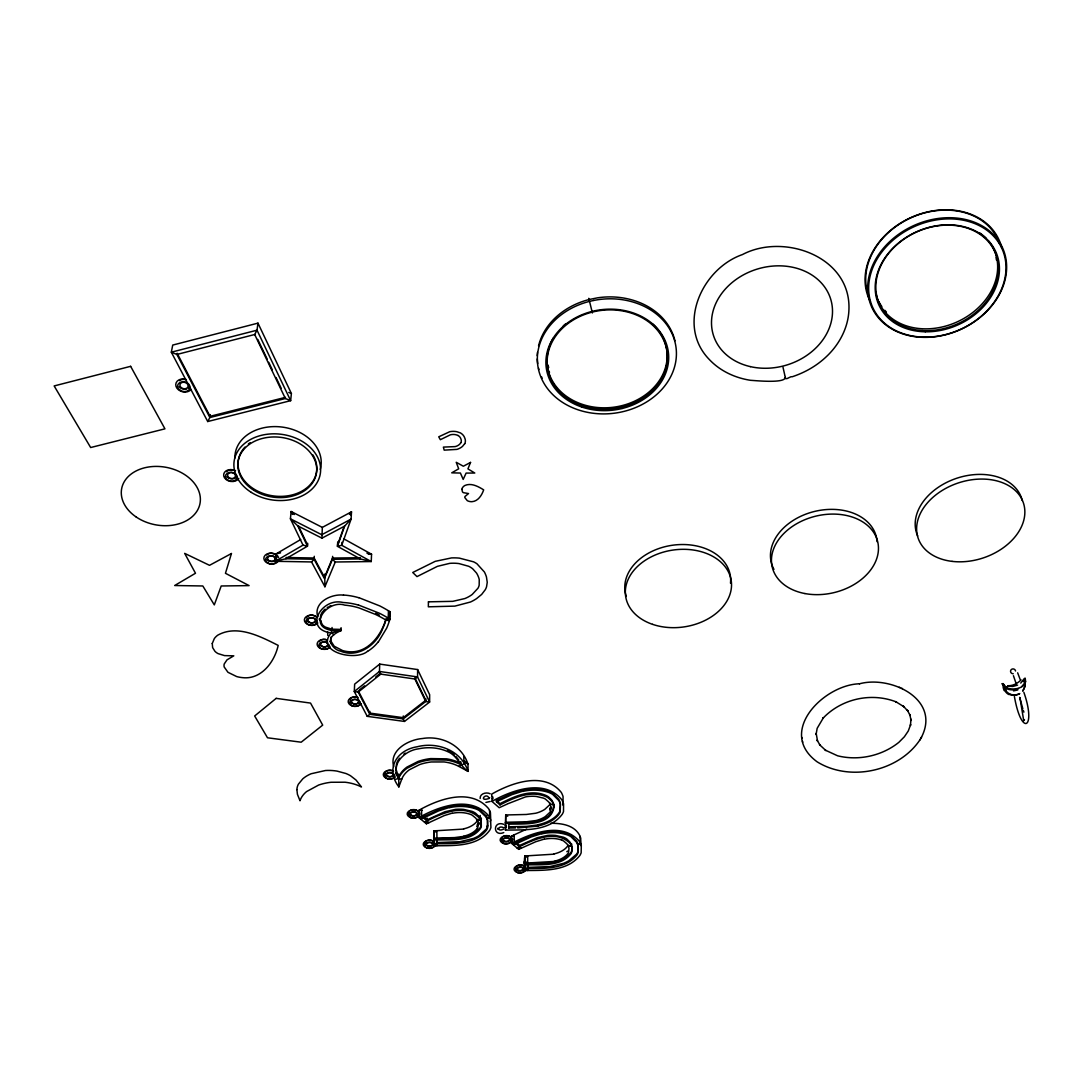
<?xml version="1.0" encoding="UTF-8"?>
<svg xmlns="http://www.w3.org/2000/svg" width="1083" height="1083" viewBox="0 0 1083 1083"><rect width="100%" height="100%" fill="white"/><g stroke="black" fill="none" stroke-linecap="round" stroke-linejoin="round"><path stroke-width="1.5" d="M436.855 840.868L436.882 845.769L433.66 845.837L433.85 832.692M463.686 829.077L436.869 830.702L436.963 840.015C451.543 839.311 470.36 841.938 480.351 828.712A17.721 11.317 -1.9 0 0 481.312 826.207L481.245 822.484A25.451 16.245 -1.7 0 0 480.297 819.939A25.464 16.259 -1.7 0 0 478.835 817.503C463.402 802.787 440.375 813.902 424.59 822.281M427.135 818.085L426.418 823.797L418.904 817.584L418.986 810.233C439.17 798.753 470.577 787.774 488.46 808.5A36.497 23.406 -1.7 0 1 489.557 810.558A36.484 23.393 -1.7 0 1 490.437 812.656L490.721 820.142A25.505 16.367 -1.9 0 1 490.166 821.672M425.768 698.576L425.741 701.513L403.214 718.909L369.79 714.333L367.232 716.337L354.29 691.523L354.655 684.131L379.713 664.096L417.645 669.565L429.653 694.69L429.613 702.055L404.473 721.427L367.232 716.337M421.639 808.987L421.558 816.325L428.909 822.687L444.233 815.607L452.18 813.143M417.645 669.565L417.537 676.916L429.613 702.055L425.741 701.513L414.884 679L380.783 674.127L358.229 692.078L354.29 691.523L379.456 671.46L417.537 676.916L414.884 679M403.282 715.958L403.214 718.909L404.473 721.427M398.679 774.142L398.855 786.894L401.752 779.151A32.72 21.403 -1 0 1 409.401 769.742L419.649 764.571A39.557 25.83 -1.1 0 1 431.21 761.972L444.084 761.945A32.72 21.416 -1.1 0 1 458.745 766.358L468.086 771.394L467.964 764.07C461.805 745.077 441.431 735.303 422.438 738.525C408.629 739.608 389.027 750.086 393.684 766.588M398.923 783.957L398.855 786.894C385.196 769.147 396.486 750.018 417.172 746.769C437.37 741.489 461.344 750.316 468.086 771.394C460.031 766.074 457.026 755.23 447.577 751.575C438.453 747.432 427.947 746.81 418.228 748.881C404.622 750.6 389.894 764.652 398.571 778.65L401.752 779.151M433.687 838.513L433.904 830.81L436.869 830.702M358.852 597.654L379.754 605.911A123.597 85.11 3.3 0 1 388.445 610.758L390.137 611.773L389.447 620.654A131.192 93.531 5.7 0 1 386.685 628.14L378.36 641.908M390.137 611.773L389.447 620.654L385.941 620.058A118.737 81.469 3.2 0 0 375.666 614.494L359.136 607.969A48.694 34.318 2.8 0 0 344.732 605.126C327.418 599.319 307.003 626.394 331.655 630.387M388.459 610.758L388.215 618.095L385.941 620.058A125.371 89.375 5.7 0 1 382.61 628.763C376.478 645.062 357.986 658.464 340.482 651.113C333.429 649.814 326.349 640.08 333.889 634.733M379.713 664.096L379.456 671.46L380.783 674.127M481.326 819.046L481.326 817.976M369.912 711.382L369.79 714.333L358.229 692.078M492.088 796.587L492.684 796.858A1.394 0.88 -47.5 0 1 492.711 797.805L491.939 801.393C511.772 790.143 544.383 778.352 561.752 799.674A36.7 23.691 -3.4 0 1 562.767 801.758A36.687 23.677 -3.4 0 1 563.553 803.897L563.512 811.492A25.667 16.556 -3.7 0 1 562.172 814.362C549.135 831.568 524.619 829.768 505.45 830.079L505.734 814.971L526.284 814.47L535.598 813.252A22.161 14.39 -3.5 0 0 538.061 812.548L539.104 812.182A24.95 16.218 -3.4 0 0 544.83 809.326L549.325 805.143A14.093 9.138 -3.7 0 0 550.123 803.64L550.272 803.193M524.348 861.364L524.51 870.583L527.638 870.515L527.692 855.8L524.808 855.895L524.186 863.327L526.311 862.014M332.075 627.477L331.263 632.919L334.038 634.597A28.388 19.941 2.3 0 1 340.942 630.699L341.077 627.707M341.917 542.353L341.741 545.291L371.239 561.549L371.55 554.225L343.663 538.779M337.734 541.838L337.436 546.319L360.382 558.936L371.239 561.549L335.27 561.996L332.44 559.288L332.643 556.351M505.45 830.079L505.734 814.971L507.737 816.244M324.738 574.071L324.914 586.756L335.27 561.996M515.508 827.926L508.726 828.021L508.956 822.958C523.806 822.444 551.531 825.178 553.982 805.224A25.491 16.462 -3.5 0 0 553.142 802.652A25.126 16.231 -3.5 0 0 551.437 799.701L548.702 797.061A17.775 11.507 -3.6 0 0 545.778 795.369C530.21 788.803 513.843 796.641 499.967 803.681L496.42 800.567L511.934 793.406L521.789 790.184M322.314 527.394L321.962 538.156L344.611 526.121L351.082 519.109L351.501 511.826L322.314 527.394L291.124 511.487L290.42 518.798L303.01 545.142L307.45 546.211L307.694 543.287M331.087 633.068C314.747 652.386 356.226 661.523 367.53 651.276M314.273 556.296L314.043 559.234L324.413 578.579L332.44 559.288L360.382 558.936M526.731 857.113L524.808 855.895L524.51 870.583L527.719 868.62L527.976 863.76L548.634 863.056L559.031 860.85A27.292 17.22 -4 0 0 565.367 857.777L570.511 853.147A17.152 10.789 -4.2 0 0 571.662 850.9L571.946 846.798A24.801 15.609 -4 0 0 571.161 844.361A24.801 15.609 -4 0 0 569.875 842.005L566.91 839.068A17.342 10.925 -4.1 0 0 563.593 837.267L555.538 835.413A27.183 17.071 -4 0 0 547.7 835.386L537.182 837.728L519.461 845.485L516.036 842.547L535.53 834.113L549.419 831.406A34.534 21.674 -4.1 0 1 556.066 831.446L567.912 833.951A21.687 13.673 -4.2 0 1 570.687 835.318L576.603 841.153A32.436 20.415 -4 0 1 577.483 842.967L577.591 844.212A32.449 20.401 -4 0 1 578.268 846.053L577.929 853.16A21.728 13.659 -4.2 0 1 576.711 855.353C564.053 870.272 542.272 868.2 524.673 868.634M571.716 844.009L571.594 845.038M300.736 539.51L276.003 553.941L275.244 561.305L311.538 561.942L314.043 559.234L285.898 558.733L275.244 561.305L303.01 545.142M291.395 393.522L290.65 400.669L207.719 421.531L171.331 352.192L172.725 345.071L257.971 323.14L291.395 393.522L288.782 392.452M257.971 323.14L257.023 330.193L254.695 334.512L176.908 354.452L171.331 352.192L257.023 330.193L290.65 400.669L285.37 398.53L209.872 417.537L207.719 421.531M1025.073 686.189L1022.826 691.103M505.274 825.3L506.316 825.936M210.332 414.64L209.872 417.537L176.908 354.452M327.608 631.917L327.756 635.491M553.575 804.155L553.007 805.779M580.623 845.539L580.745 838.323A35.563 22.459 -3.9 0 0 580.014 836.293A35.577 22.472 -3.9 0 0 579.053 834.316C573.286 824.826 560.953 823.202 550.814 823.297M477.928 819.154L477.793 819.587A14.12 9.057 -1.9 0 1 477.251 820.765M511.785 841.464A6.214 3.926 -3 0 1 502.052 842.723A6.214 3.926 -3 0 1 503.121 836.482A6.214 3.926 -3 0 1 512.3 838.459A6.105 3.858 -3 0 1 512.53 839.311A1.679 1.083 -48.3 0 1 511.609 840.855L511.718 843.4L518.676 849.37L519.461 845.485M385.981 618.826C381.284 635.464 367.611 653.807 348.374 651.668A23.095 16.34 2.5 0 1 342.594 650.558L334.187 646.213L330.735 640.784A12.4 8.745 2.7 0 1 330.681 638.753M337.517 545.101L344.137 526.446M344.611 526.121L337.436 546.319L341.741 545.291L351.082 519.109L321.759 534.718L290.42 518.798L297.784 525.905L321.962 538.156M350.405 514.899L351.501 511.826L349.362 514.154M320.812 614.697L320.108 619.99L322.396 624.756A12.563 8.935 3.3 0 0 325.428 627.111L331.736 629.155L340.983 629.413L336.921 631.416M330.924 637.711L331.357 636.655M921.146 737.821C941.628 699.374 890.795 675.223 859.455 683.806M1025.574 681.897L1021.878 686.473M859.564 683.779C823.919 684.713 776.538 731.973 817.11 761.809C849.844 782.21 899.31 771.516 920.415 739.134M920.009 739.865L921.565 737.063M460.844 442.663L459.991 443.881A9.314 7.351 0.9 0 1 455.09 446.602L443.38 447.103L444.192 450.149L456.836 449.391A13.402 10.586 0.9 0 0 458.19 448.944A14.431 11.399 0.9 0 0 462.576 446.318L464.702 443.678M321.299 613.682L322.558 611.733M1023.652 680.246L1023.042 681.058M399.546 758.222L397.975 760.496A28.266 18.668 -0.6 0 0 396.459 764.232L396.229 769.796L398.598 777.418M1025.005 684.375L1025.032 684.334A12.671 8.813 -60.3 0 1 1024.789 686.243A9.571 7.513 -49.9 0 1 1022.785 690.683M506.357 826.884L505.355 827.561M479.485 823.716L476.737 826.505M551.734 807.796L551.112 808.527M479.187 822.863L477.116 824.948M487.634 825.571L486.714 826.559M550.178 804.561A22.229 14.35 -3.5 0 1 550.909 806.808L549.609 808.73M550.787 808.893L549.677 809.949M489.11 798.415C486.47 791.307 477.806 802.273 489.015 798.482M1017.79 689.952L1013.512 690.886M1020.741 683.089L1024.328 678.527L1025.547 681.843A17.247 12.603 -57.5 0 0 1025.06 678.039M1024.491 719.762L1023.719 720.696L1019.969 697.696M566.815 851.712L567.614 851.062M458.732 766.371L463.917 763.881L463.822 756.543M359.542 689.844L364.551 685.85M375.815 676.875L379.578 673.883M503.514 829.212C496.258 832.475 498.112 824.65 503.676 827.75M327.201 607.577L328.339 606.9M285.898 558.733L307.45 546.211L297.784 525.905M490.233 801.474L485.915 802.422M420.894 819.235L438.656 810.883L449.283 807.485M513.559 844.984L531.266 836.915L541.798 833.639M516.984 847.921C532.43 840.205 555.01 828.82 569.956 843.224A24.814 15.609 -4 0 1 571.255 845.566A24.814 15.595 -4 0 1 572.027 848.016L571.892 851.604A17.274 10.871 -4.2 0 1 570.836 854C559.83 867.375 540.282 864.139 524.984 864.979L524.646 857.722M507.954 803.708L525.404 796.939A22.201 14.323 -3.5 0 1 528.044 796.519L529.221 796.398A24.95 16.069 -3.5 0 1 536.356 796.452L543.531 798.144A14.174 9.165 -3.6 0 1 545.399 799.078L548.661 801.948A21.89 14.133 -3.5 0 1 550.164 804.52M507.101 804.114L499.182 807.715L491.939 801.393M496.42 800.567L496.461 801.799L511.988 794.624L522.778 791.199M514.344 836.36L511.433 836.117L526.704 829.091M1017.6 685.106L1012.767 686.46L1007.826 686.135M426.418 823.797L428.909 822.687M496.461 801.799L500.008 804.899C513.897 797.86 530.264 790.021 545.846 796.587A17.788 11.507 -3.6 0 1 548.783 798.279L551.518 800.919A25.153 16.231 -3.5 0 1 553.223 803.87A25.505 16.462 -3.5 0 1 554.049 806.442C551.599 826.41 523.861 823.662 509.01 824.177L506.005 822.268L526.636 821.753L535.977 820.535A22.256 14.377 -3.5 0 0 538.441 819.831L539.496 819.465A25.058 16.204 -3.5 0 0 545.25 816.609L549.771 812.426A14.147 9.138 -3.7 0 0 550.557 810.923L550.976 807.268M518.676 849.37L535.719 841.748L544.289 839.081M329.53 606.29L330.789 605.749M1018.453 688.571C1013.119 691.184 1003.413 689.979 1002.52 683.563M503.757 832.57C492.711 837.227 492.724 820.156 503.757 824.325M285.506 397.339L210.061 416.319L177.138 353.261M276.003 553.941L280.551 552.844M331.263 632.919L340.901 630.644M385.941 620.058L389.921 619.124L388.215 618.095A124.139 85.124 3.2 0 0 379.483 613.262L358.487 605.004M463.781 836.387L454.494 837.606L433.877 838.134L433.66 845.837L436.855 843.792C453.763 843.467 474.841 844.943 486.484 830.12A22.283 14.228 -2 0 0 487.607 827.832L487.54 820.467A33.289 21.254 -1.7 0 0 486.741 818.545A33.302 21.267 -1.7 0 0 485.698 816.636L479.282 810.558A22.161 14.187 -1.9 0 0 476.994 809.394L475.681 808.866A32.504 20.726 -1.8 0 0 449.391 807.688M463.592 828.861A22.107 14.201 -1.7 0 0 477.332 820.792L480.297 819.939L480.202 815.472M553.86 854.176L527.692 855.8M554.306 861.432L525.133 863.165L528.03 864.965L527.976 863.76M561.887 840.164L562.294 840.327A13.727 8.65 -4.1 0 1 563.688 841.044L566.842 843.765A21.294 13.402 -4 0 1 568.264 846.189L571.255 845.566L571.174 844.361M477.278 820.616L480.297 819.939L477.265 820.589A21.85 13.957 -1.7 0 0 475.654 818.058L472.256 815.228A14.079 9.002 -1.9 0 0 470.767 814.484L470.347 814.308A22.364 14.269 -1.8 0 0 452.274 813.333M551.193 804.317L553.223 803.87M538.346 824.867L526.961 826.37L508.685 826.803L508.726 828.021M538.413 826.085L517.674 827.899M568.277 846.216L571.255 845.566L568.264 846.189A21.619 13.592 -4 0 1 568.968 848.368L568.589 852.267A13.822 8.691 -4.2 0 1 567.993 853.404A21.633 13.619 -4 0 1 554.212 861.229M395.43 779.246L398.571 778.65A35.983 23.528 -1 0 1 406.964 768.307L418.146 762.635A42.779 27.928 -1.1 0 1 430.668 759.819L446.67 760.063A35.847 23.474 -1.1 0 1 460.844 764.666L460.803 761.742M527.638 870.515C545.534 870.326 567.614 871.07 579.838 855.502A24.963 15.704 -4.2 0 0 581.165 852.768L581.3 845.566A35.698 22.445 -4 0 0 580.556 843.549A35.712 22.459 -4 0 0 579.595 841.572C562.253 821.225 531.509 832.841 511.718 843.4L516.09 843.765L521.153 848.3M505.192 822.796L506.79 822.769M436.882 845.769C454.995 845.539 477.765 846.608 489.706 830.268A25.613 16.353 -2 0 0 490.91 827.439L490.626 819.953A36.632 23.379 -1.7 0 0 489.76 817.855A36.632 23.393 -1.7 0 0 488.65 815.797C470.631 795.084 439.211 806.118 418.904 817.584L423.426 817.963M527.665 867.402L550.191 866.535L563.539 863.327A34.724 21.917 -4 0 0 568.9 860.728L576.616 854.135A21.633 13.605 -4.2 0 0 577.835 851.942L578.173 844.848A32.422 20.401 -4 0 0 577.496 843.007M436.855 842.574L459.977 841.708L473.528 838.404A35.617 22.824 -1.7 0 0 478.889 835.724L486.457 828.888A22.188 14.174 -2 0 0 487.58 826.613L487.499 819.222A33.302 21.281 -1.7 0 0 486.7 817.299A33.316 21.294 -1.7 0 0 485.685 815.431L479.268 809.339A22.242 14.241 -1.9 0 0 476.317 807.904L463.984 805.278A35.428 22.581 -1.8 0 0 457.134 805.224L443.001 808.013L423.439 816.731L427.135 819.79L444.91 811.763L455.605 809.353A27.887 17.788 -1.8 0 1 463.673 809.407L472.066 811.343A17.788 11.385 -1.9 0 1 475.586 813.211L478.808 816.284M368.301 554.266L371.55 554.225L366.92 553.115M360.436 557.718L332.522 558.056L324.507 577.347L314.138 558.002L286.02 557.501M433.823 840.015L436.963 840.015L433.877 838.134L433.904 830.81L435.948 832.069M433.728 843.806L436.855 843.792L436.963 838.784L458.177 838.107L468.749 835.819A28.009 17.937 -1.7 0 0 475.085 832.651L480.107 827.859A17.585 11.236 -1.9 0 0 481.15 825.517L481.218 821.266A25.437 16.259 -1.7 0 0 480.27 818.721A25.451 16.259 -1.7 0 0 478.808 816.284M343.487 595.136C331.533 593.592 313.122 602.432 317.752 616.728M418.986 810.233L421.991 810.49M330.978 632.878C302.942 629.209 321.678 597.004 343.04 602.5A49.263 34.764 2.8 0 1 358.446 605.086M1010.141 694.623L1009.112 694.189M899.215 687.231L899.987 687.543M901.638 688.246L902.437 688.585M491.872 798.861L492.67 798.712L492.169 797.102M490.193 793.798C486.551 791.795 479.688 793.541 480.148 798.509M457.987 435.501L456.39 434.879A9.3 7.337 0.8 0 0 450.338 434.838L440.348 439.698L438.737 436.815L449.716 431.724A13.389 10.559 0.8 0 1 451.178 431.481A14.39 11.344 0.8 0 1 456.728 431.684L460.437 432.916A11.196 8.84 0.8 0 1 464.661 437.789A11.182 8.826 0.8 0 1 464.824 443.705M375.72 613.262L379.24 615.036M1004.334 685.16L1003.548 684.713M465.311 762.622L467.964 764.07L464.363 760.699M450.609 752.022L451.557 752.644M452.477 753.321L454.21 754.77M321.258 621.276L319.133 619.083M294.265 514.533L291.124 511.487L292.518 514.411M455.821 756.381L458.799 760.131M1005.769 690.44C1008.476 695.137 1015.245 696.166 1019.753 693.58A11.466 10.776 -25.1 0 1 1010.155 694.555M460.167 762.297L460.83 763.447A35.834 23.474 -1.1 0 0 446.67 758.845L430.682 758.587A42.751 27.928 -1.1 0 0 418.16 761.403L406.991 767.062A35.956 23.542 -1 0 0 398.585 777.418M311.538 561.942L324.914 586.756M358.283 690.832L369.844 713.101L403.242 717.677L425.754 700.281L414.911 677.768M254.695 334.512L285.37 398.53M257.768 339.426L267.257 359.231M268.719 362.277L272.361 369.899M276.016 377.52L281.12 388.188M298.583 526.121L307.558 544.993M622.116 408.494L621.791 407.194M1017.654 672.814L1020.132 679.407M592.225 312.08L592.035 311.444M1013.417 675.684L1016.368 684.266M1023.367 710.543L1023.895 712.14M1022.839 708.851L1019.672 697.357M1023.868 692.335C1036.472 728.033 1021.635 737.767 1014.392 696.464M785.202 377.439C785.283 381.202 790.698 375.652 792.296 376.735C804.818 372.579 816.596 365.919 826.194 356.821C839.257 344.651 848.368 327.635 848.937 309.576C851.035 256.671 784.011 232.601 742.437 254.573C701.608 268.774 675.927 325.834 709.622 359.827C720.412 371.171 735.289 377.981 750.641 380.323C755.284 380.526 788.262 384.018 785.067 376.37M588.773 298.326L592.401 312.96M782.995 367.286L784.864 375.476M801.799 737.374L801.989 738.457M802.503 741.178L802.706 742.261M524.389 865.71L524.389 868.025A1.625 1.3 1.1 0 0 525.553 866.928A1.638 1.3 1.1 0 0 524.28 865.845M580.014 836.293L580.556 843.549L577.591 844.212A32.463 20.415 -4 0 0 576.684 842.371L570.782 836.536A21.606 13.619 -4.2 0 0 568.616 835.426L567.37 834.912A31.678 19.9 -4.1 0 0 541.893 833.829M516.036 842.547L516.09 843.765L514.357 842.181L514.073 834.898M508.956 822.958L509.01 824.177M499.967 803.681L500.008 804.899M491.804 796.601L491.736 794.083C511.474 782.819 544.004 771.069 561.265 792.39A36.551 23.704 -3.4 0 1 562.28 794.475A36.538 23.677 -3.4 0 1 563.065 796.614L563.011 804.222A25.559 16.57 -3.7 0 1 562.74 804.994M489.557 810.558L489.76 817.855L486.741 818.545L486.646 815.58M403.918 754.066A34.033 22.459 -0.8 0 1 405.232 753.118M447.563 750.343A28.266 18.695 -0.8 0 1 449.635 751.426M395.809 772.883A6.539 4.291 0.2 0 1 396.378 774.927M395.241 777.093A6.539 4.291 0.2 0 1 386.144 778.176A6.539 4.291 0.2 0 1 384.451 772.206A6.539 4.291 0.2 0 1 393.562 771.123M393.643 775.509A4.901 3.222 0.2 0 1 386.604 775.807A4.901 3.222 0.2 0 1 386.347 771.191A4.901 3.222 0.2 0 1 393.4 771.191M361.235 703.774A6.864 4.684 1.7 0 1 352.097 705.859A6.864 4.684 1.7 0 1 348.834 699.564A6.864 4.684 1.7 0 1 357.959 697.479A5.144 3.506 1.8 0 0 349.971 700.038M359.069 702.732A5.144 3.506 1.8 0 1 350.364 701.73M330.369 647.052A7.121 4.995 3.2 0 1 320.744 648.622A7.121 4.995 3.2 0 1 317.969 641.813A7.121 4.995 3.2 0 1 327.499 640.012M329.665 641.298A7.121 4.995 3.2 0 1 331.249 643.776M328.636 645.454A5.334 3.75 3.3 0 1 320.094 645.306M319.35 641.623A5.334 3.75 3.3 0 1 326.998 639.972M329.367 644.981A5.347 3.75 3.2 0 1 323.6 649.313A5.347 3.75 3.2 0 1 319.255 643.952A5.347 3.75 3.2 0 1 327.675 642.896M317.833 623.036A7.229 5.131 3.9 0 1 307.382 624.309A7.229 5.131 3.9 0 1 306.137 616.701A7.229 5.131 3.9 0 1 316.832 616.931M315.749 621.71A5.415 3.845 3.9 0 1 307.085 620.925M306.462 617.824A5.415 3.845 3.9 0 1 310.645 615.225A5.415 3.845 3.9 0 1 315.952 616.836M316.859 622.183A5.429 3.845 3.9 0 1 308.709 624.715A5.429 3.845 3.9 0 1 308.317 618.271A5.429 3.845 3.9 0 1 316.777 620.857M278.602 560.412A7.527 5.469 6.1 0 1 267.095 562.93A7.527 5.469 6.1 0 1 266.987 553.954A7.527 5.469 6.1 0 1 278.575 557.488M275.596 560.425A5.632 4.102 6.1 0 1 266.932 559.586M266.716 555.01A5.632 4.102 6.1 0 1 272.672 553.44A5.632 4.102 6.1 0 1 277.058 557.149M238.761 478.334A7.906 5.943 9 0 1 228.134 480.73A7.906 5.943 9 0 1 224.56 472.256A7.906 5.943 9 0 1 235.539 470.699M235.634 477.928A5.929 4.454 9.1 0 1 226.943 476.696M226.604 471.701A5.929 4.454 9.1 0 1 234.442 470.577M191.204 389.406A8.366 6.471 13 0 1 180.617 391.139A8.366 6.471 13 0 1 176.177 382.692A8.366 6.471 13 0 1 185.897 379.294M188.916 387.944A6.268 4.846 13 0 1 188.496 388.256M186.723 389.014A6.268 4.846 13 0 1 179.155 386.645M179.561 380.661A6.268 4.846 13 0 1 185.342 379.578M378.197 641.853A50.887 36.132 3.2 0 1 367.638 651.357M340.888 630.59A29.079 20.807 3.3 0 1 331.872 630.482M389.677 613.303A130.596 93.463 5.8 0 1 389.19 614.806M343.487 595.041A49.033 34.737 2.9 0 1 358.811 597.735M234.889 458.014A43.334 33.099 7.8 0 1 282.433 427.108A43.334 33.099 7.8 0 1 320.202 469.494M460.925 442.69A7.459 5.889 0.8 0 0 460.803 438.75A7.459 5.889 0.8 0 0 458.028 435.447M323.33 610.812A23.325 16.611 3 0 1 325.117 609.093M312.879 454.86A39.557 30.134 7.7 0 1 300.411 491.912A39.557 30.134 7.7 0 1 249.807 486.091A39.557 30.134 7.7 0 1 245.015 447.049M248.373 444.003A39.557 30.134 7.7 0 1 250.241 442.649M652.832 324.101A60.228 49.52 -7.1 0 1 651.776 389.514A60.228 49.52 -7.1 0 1 573.218 400.48A60.228 49.52 -7.1 0 1 553.413 337.977M563.282 325.902A60.228 49.52 -7.1 0 1 565.475 323.979M996.089 257.551A63.166 50.224 -24.8 0 1 996.428 259.961M886.422 312.026A63.166 50.224 -24.8 0 1 884.784 310.279M881.819 306.543A63.166 50.224 -24.8 0 1 878.787 301.467M988.684 241.184A63.274 50.251 -24.7 0 1 957.115 321.908A63.274 50.251 -24.7 0 1 875.849 292.437M979.885 232.98A63.274 50.251 -24.7 0 1 986.072 238.246M917.694 535.95A55.328 39.489 -18.5 0 1 956.33 478.388A55.328 39.489 -18.5 0 1 1022.257 500.549M773.952 569.374A54.069 39.286 -13.7 0 1 812.832 511.88A54.069 39.286 -13.7 0 1 877.081 541.69M626.299 596.489A53.202 38.798 -8.4 0 1 673.477 545.101A53.202 38.798 -8.4 0 1 730.484 583.182M537.222 355.671A69.678 57.385 -7.1 0 1 537.439 352.422M538.549 345.91A69.678 57.385 -7.1 0 1 556.784 316.426A69.488 57.223 -7.1 0 1 589.314 299.477L597.694 297.798A70.016 57.656 -7.1 0 1 618.989 297.378A68.811 56.682 -7.1 0 1 630.983 299.639A69.678 57.385 -7.1 0 1 674.953 340.82M542.15 378.157A69.989 57.643 -7.1 0 1 541.5 376.762M538.928 369.601A69.989 57.643 -7.1 0 1 538.549 368.125M537.709 363.658A69.989 57.643 -7.1 0 1 537.29 358.92M549.514 372.335A61.176 50.454 -7.1 0 1 548.946 371.103M547.484 367.354A61.176 50.454 -7.1 0 1 547.064 366.081M548.702 367.448A59.944 49.439 -7.1 0 1 547.944 364.944M869.297 297.311A70.517 56.181 -24.9 0 1 913.741 216.586A70.517 56.181 -24.9 0 1 999.555 243.553M870.421 301.724A71.383 56.858 -24.9 0 1 913.646 216.37A71.383 56.858 -24.9 0 1 1001.68 247.506M477.481 828.089A22.188 14.187 -1.7 0 1 463.686 836.171M477.4 828.075A14.174 9.057 -1.9 0 0 477.941 826.898L478.117 822.85A22.188 14.16 -1.7 0 0 477.292 820.63M417.496 814.402A4.779 3.073 -0.6 0 1 413.016 815.716A4.779 3.073 -0.6 0 1 409.13 813.82M408.805 812.805A4.779 3.073 -0.6 0 1 412.745 809.651A4.779 3.073 -0.6 0 1 418.106 811.681M435.488 845.214A6.241 3.939 -1.2 0 1 426.391 847.691A6.241 3.939 -1.2 0 1 424.969 841.559A6.241 3.939 -1.2 0 1 434.77 842.073M424.807 843.143A4.684 2.951 -1.2 0 1 429.613 840.056A4.684 2.951 -1.2 0 1 434.148 843.183M425.118 844.131A4.684 2.951 -1.2 0 0 429.369 845.972A4.684 2.951 -1.2 0 0 433.755 844.171A4.684 2.951 -1.2 0 0 426.093 843.454A4.684 2.951 -1.2 0 0 427.785 848.233A4.684 2.951 -1.2 0 0 434.161 845.336M480.676 821.713A17.545 11.25 -1.9 0 1 480.419 822.241M1004.198 690.629A18.14 14.255 18.3 0 1 1003.102 686.676M1007.366 687.191A12.454 10.992 -11.9 0 1 1001.937 683.752M1024.951 682.155A17.829 12.021 -61.9 0 1 1024.911 686.351M1008.869 694.555A9.733 8.705 -3.8 0 1 1004.862 690.548M1005.593 690.48A13.077 10.153 21.6 0 1 1004.78 688.639M1024.586 684.673A14.052 10.776 -3.1 0 1 1006.527 687.691M1004.753 686.947A17.152 12.143 33.7 0 1 1003.332 683.603M1006.026 689.032A9.801 8.082 13.9 0 1 1004.361 687.177M1004.537 686.568A14.079 10.37 30.1 0 1 1003.684 684.7M1023.949 680.138A13.443 9.436 -61.6 0 1 1023.922 682.019M1021.052 679.826A13.741 9.937 -35 0 1 1007.759 685.729M1007.122 687.245A13.443 11.764 -12 0 1 1003.9 685.783M1013.228 673.734A2.504 2.41 14.4 0 1 1010.574 671.501A2.504 2.41 14.4 0 1 1012.754 668.928A2.504 2.41 14.4 0 1 1015.543 671M522.872 791.402A32.558 20.983 -3.6 0 1 549.122 792.594L549.758 792.878A22.377 14.485 -3.7 0 1 552.628 794.34L558.774 800.513A33.356 21.525 -3.4 0 1 559.708 802.408A33.343 21.511 -3.5 0 1 560.439 804.398L560.182 811.884A22.161 14.296 -3.7 0 1 559.261 813.712L558.625 814.66A32.68 21.132 -3.5 0 1 538.332 825.882M521.911 790.387A32.585 21.024 -3.6 0 1 549.054 791.362M549.027 791.402A23.961 15.5 -3.7 0 1 550.313 791.944A22.364 14.485 -3.7 0 1 552.56 793.122L558.693 799.295A33.329 21.525 -3.4 0 1 559.627 801.19A33.316 21.511 -3.5 0 1 560.358 803.18L560.101 810.666A22.147 14.296 -3.7 0 1 559.18 812.494L558.544 813.441A32.652 21.132 -3.5 0 1 538.265 824.677M544.37 839.257A21.795 13.686 -4.1 0 1 561.915 840.124M553.779 853.973A21.552 13.632 -4 0 0 567.573 846.175A13.768 8.691 -4.2 0 0 568.088 845.024M511.704 838.878A1.895 0.826 65 0 1 512.476 840.489A1.895 0.826 65 0 1 511.609 840.814M525.715 870.231A6.078 3.777 -3.4 0 1 517.065 872.316A6.078 3.777 -3.4 0 1 515.332 866.806A6.078 3.777 -3.4 0 1 524.443 866.116M525.472 866.928A5.984 3.723 -3.4 0 1 525.796 867.334M515.549 868.011A4.562 2.843 -3.4 0 1 521.613 865.006A4.562 2.843 -3.4 0 1 523.536 869.473A4.562 2.843 -3.4 0 1 516.049 869.189M511.528 838.648A1.679 1.083 -48.3 0 1 512.584 839.271M501.659 838.824A4.657 2.951 -3 0 1 507.954 835.738A4.657 2.951 -3 0 1 509.619 840.503A4.657 2.951 -3 0 1 501.998 839.799M512.381 840.449A6.146 3.885 -3 0 1 512.205 840.841M296.891 789.588L297.419 794.286L300.005 800.77A35.861 22.987 1.3 0 1 306.557 791.592L318.646 785.04A42.779 27.386 1.2 0 1 331.019 782.264L345.071 782.224A35.996 23.095 1.2 0 1 361.465 786.962L356.05 780.058L350.581 775.794A28.307 18.316 1.5 0 0 345.843 773.479L337.003 771.096A34.06 21.998 1.6 0 0 325.455 770.514L311.078 773.763A34.06 21.998 1.6 0 0 302.793 778.826L298.407 784.173A28.307 18.289 1.7 0 0 297.094 787.842L296.891 789.588M428.435 601.837L428.34 606.818L454.887 606.114L470.428 602.026A40.978 30.148 -0.2 0 0 476.588 598.601L481.664 594.432L485.265 589.734A25.505 18.709 -0.7 0 0 486.551 586.756L487.242 582.302L486.457 577.009A38.284 28.063 -0.2 0 0 485.536 574.464A38.298 28.09 -0.2 0 0 484.372 571.959L476.967 563.783A25.572 18.817 -0.6 0 0 473.582 561.833L459.368 558.124A40.707 29.782 -0.4 0 0 451.476 557.921L435.204 561.346L412.731 572.501L416.996 576.603L437.424 566.341L449.729 563.35A32.043 23.46 -0.4 0 1 459.016 563.58L468.695 566.287A20.442 15.04 -0.5 0 1 472.743 568.846L476.452 572.961A29.255 21.47 -0.3 0 1 478.144 576.21A29.241 21.443 -0.3 0 1 479.241 579.581L479.173 585.199A20.211 14.837 -0.6 0 1 477.969 588.245L472.202 594.472A32.219 23.691 -0.2 0 1 464.932 598.533L452.802 601.336L428.435 601.837M910.979 719.356L910.424 725.461L910.654 724.541L908.285 730.971L904.386 736.751L898.863 742.329C882.022 755.893 858.535 761.051 837.565 755.785L825.151 750.072L825.855 750.56L819.52 744.644L820.142 745.361L817.069 740.095L817.53 741.043L816.189 733.381L816.095 734.491L817.164 728.317L823.432 717.691L822.904 718.327C841.505 698.684 871.314 692.132 896.467 701.987L895.682 701.635L904.102 706.833L903.33 706.143L907.96 711.138L907.378 710.191L910.18 715.619L909.869 714.55L910.993 720.412L910.979 719.356M489.651 797.657L489.651 797.63M212.254 643.505L212.634 647.62L214.935 651.303A12.617 8.705 6 0 0 218.103 653.618L224.519 655.608L233.793 655.838L227.01 659.845L224.222 663.987A12.454 8.529 5.4 0 0 224.195 666.993L227.958 672.299L236.636 676.55A23.19 15.934 5.3 0 0 242.47 677.633C261.206 679.88 274.581 661.903 278.182 645.4C260.34 636.438 237.136 624.241 217.71 635.207A23.42 16.204 5.7 0 0 214.339 638.564L212.254 643.505M497.923 828.414L498.153 829.131L497.923 828.414M461.872 489.354L462.468 491.817A4.142 3.195 -0.2 0 0 463.416 492.67L468.519 493.55L464.986 496.501A4.129 3.168 -0.4 0 0 464.837 497.611L467.274 500.644A7.473 5.74 -0.5 0 0 471.944 501.686C478.131 501.253 481.854 495.188 483.668 489.868C478.28 486.497 471.267 482.625 464.878 485.495A7.54 5.808 -0.3 0 0 462.211 488.23L461.872 489.354M231.451 553.521L225.454 573.3L249.09 585.605L221.216 585.984L214.299 604.883L202.819 585.971L174.674 585.524L195.495 573.245L184.665 553.372L209.52 565.326L231.451 553.521M470.55 462.414L467.937 468.885L474.787 473.027L466.11 473.095L463.186 479.417L460.41 473.041L451.733 472.838L458.691 468.817L456.227 462.292L463.348 466.231L470.55 462.414M276.165 698.359L254.654 715.985L267.501 737.78L301.182 742.207L322.693 725.123L310.537 703.084L276.165 698.359M130.637 366.325L54.15 385.941L90.661 447.536L164.941 428.841L130.637 366.325M593.701 300.438L589.531 301.372A69.583 57.25 -7.1 0 0 556.946 318.348A69.786 57.413 -7.1 0 0 537.358 357.62A70.097 57.67 -7.1 0 0 548.147 389.433A69.705 57.345 -7.1 0 0 660.847 390.476A69.705 57.345 -7.1 0 0 631.254 301.548A68.906 56.709 -7.1 0 0 619.246 299.287A70.111 57.683 -7.1 0 0 597.911 299.707L593.701 300.438M489.76 817.855L486.727 818.531L489.76 817.855M580.556 843.549L577.577 844.199L580.556 843.549M135.7 516.659A39.868 29.227 10.7 0 0 199.841 504.258A39.868 29.227 10.7 0 0 146.936 467.287A39.868 29.227 10.7 0 0 135.7 516.659M387.308 778.65A4.914 3.222 0.2 0 0 394.726 775.942A4.914 3.222 0.2 0 0 387.416 773.072A4.914 3.222 0.2 0 0 387.308 778.65M388.188 776.497A3.276 2.152 0.2 0 0 393.129 774.697A3.276 2.152 0.2 0 0 388.256 772.788A3.276 2.152 0.2 0 0 388.188 776.497M352.178 705.818A5.144 3.506 1.7 0 0 360.111 703.165A5.144 3.506 1.7 0 0 352.625 699.753A5.144 3.506 1.7 0 0 352.178 705.818M353.18 703.625A3.425 2.342 1.7 0 0 358.459 701.852A3.425 2.342 1.7 0 0 353.464 699.577A3.425 2.342 1.7 0 0 353.18 703.625M322.192 646.361A3.56 2.491 3.2 0 0 327.77 644.696A3.56 2.491 3.2 0 0 322.72 642.07A3.56 2.491 3.2 0 0 322.192 646.361M309.535 622.319A3.615 2.559 3.9 0 0 315.18 620.6A3.615 2.559 3.9 0 0 310.022 617.906A3.615 2.559 3.9 0 0 309.535 622.319M267.88 563.011A5.645 4.102 6.1 0 0 276.828 560.615A5.645 4.102 6.1 0 0 268.99 555.985A5.645 4.102 6.1 0 0 267.88 563.011M269.139 560.737A3.763 2.735 6.1 0 0 275.082 559.139A3.763 2.735 6.1 0 0 269.87 556.053A3.763 2.735 6.1 0 0 269.139 560.737M227.66 480.04A5.943 4.467 9 0 0 237.177 477.833A5.943 4.467 9 0 0 229.163 472.459A5.943 4.467 9 0 0 227.66 480.04M229.054 477.738A3.953 2.978 9 0 0 235.39 476.263A3.953 2.978 9 0 0 230.056 472.675A3.953 2.978 9 0 0 229.054 477.738M179.792 390.083A6.281 4.846 13 0 0 189.931 388.12A6.281 4.846 13 0 0 181.714 381.893A6.281 4.846 13 0 0 179.792 390.083M181.362 387.755A4.183 3.235 13 0 0 188.104 386.455A4.183 3.235 13 0 0 182.621 382.313A4.183 3.235 13 0 0 181.362 387.755M251.337 492.413A43.55 33.153 7.7 0 0 320.351 473.474A43.55 33.153 7.7 0 0 260.096 435.664A43.55 33.153 7.7 0 0 251.337 492.413M253.76 490.247A39.584 30.134 7.7 0 0 316.466 472.96A39.584 30.134 7.7 0 0 261.639 438.642A39.584 30.134 7.7 0 0 253.76 490.247M750.357 366.623A61.365 50.197 -16.8 0 0 831.758 303.416A61.365 50.197 -16.8 0 0 733.868 281.12A61.365 50.197 -16.8 0 0 750.357 366.623M952.079 561.373A55.49 39.502 -18.4 0 0 1024.058 505.219A55.49 39.502 -18.4 0 0 936.078 494.714A55.49 39.502 -18.4 0 0 952.079 561.373M804.913 593.552A54.231 39.299 -13.7 0 0 877.947 542.894A54.231 39.299 -13.7 0 0 792.011 526.676A54.231 39.299 -13.7 0 0 804.913 593.552M652.589 624.35A53.365 38.812 -8.4 0 0 731.526 584.238A53.365 38.812 -8.4 0 0 651.194 556.879A53.365 38.812 -8.4 0 0 652.589 624.35M582.194 405.705A60.282 49.52 -7.1 0 0 667.128 352.516A60.282 49.52 -7.1 0 0 572.46 320.487A60.282 49.52 -7.1 0 0 582.194 405.705M581.679 406.991A61.541 50.549 -7.1 0 0 668.428 352.733A61.541 50.549 -7.1 0 0 571.783 319.986A61.541 50.549 -7.1 0 0 581.679 406.991M920.293 336.975A71.004 56.33 -24.6 0 0 1003.467 252.38A71.004 56.33 -24.6 0 0 888.222 244.663A71.004 56.33 -24.6 0 0 920.293 336.975M919.914 337.192A71.816 56.993 -24.6 0 0 1004.063 251.608A71.816 56.993 -24.6 0 0 887.505 243.77A71.816 56.993 -24.6 0 0 919.914 337.192M922.107 330.532A63.369 50.278 -24.6 0 0 996.116 254.884A63.369 50.278 -24.6 0 0 893.191 248.237A63.369 50.278 -24.6 0 0 922.107 330.532M925.275 331.791A64.235 50.955 -24.6 0 0 996.116 252.474A64.235 50.955 -24.6 0 0 890.551 250.633A64.235 50.955 -24.6 0 0 925.275 331.791M410.24 817.408A6.376 4.088 -0.6 0 0 419.933 813.942A6.376 4.088 -0.6 0 0 410.498 810.314A6.376 4.088 -0.6 0 0 410.24 817.408M411.053 817.76A4.779 3.073 -0.6 0 0 418.322 815.161A4.779 3.073 -0.6 0 0 411.242 812.44A4.779 3.073 -0.6 0 0 411.053 817.76M411.906 815.661A3.181 2.044 -0.6 0 0 416.752 813.929A3.181 2.044 -0.6 0 0 412.027 812.115A3.181 2.044 -0.6 0 0 411.906 815.661M427.853 845.931A3.127 1.963 -1.2 0 0 432.604 844.253A3.127 1.963 -1.2 0 0 427.988 842.52A3.127 1.963 -1.2 0 0 427.853 845.931M517.674 872.614A4.562 2.843 -3.4 0 0 524.754 870.163A4.562 2.843 -3.4 0 0 518.161 867.686A4.562 2.843 -3.4 0 0 517.674 872.614M518.595 870.637A3.046 1.895 -3.4 0 0 523.184 868.864A3.046 1.895 -3.4 0 0 518.662 867.348A3.046 1.895 -3.4 0 0 518.595 870.637M504.015 843.589A4.657 2.951 -3 0 0 511.041 840.855A4.657 2.951 -3 0 0 504.096 838.472A4.657 2.951 -3 0 0 504.015 843.589M504.759 841.505A3.1 1.963 -3 0 0 509.443 839.677A3.1 1.963 -3 0 0 504.813 838.093A3.1 1.963 -3 0 0 504.759 841.505"/></g></svg>
